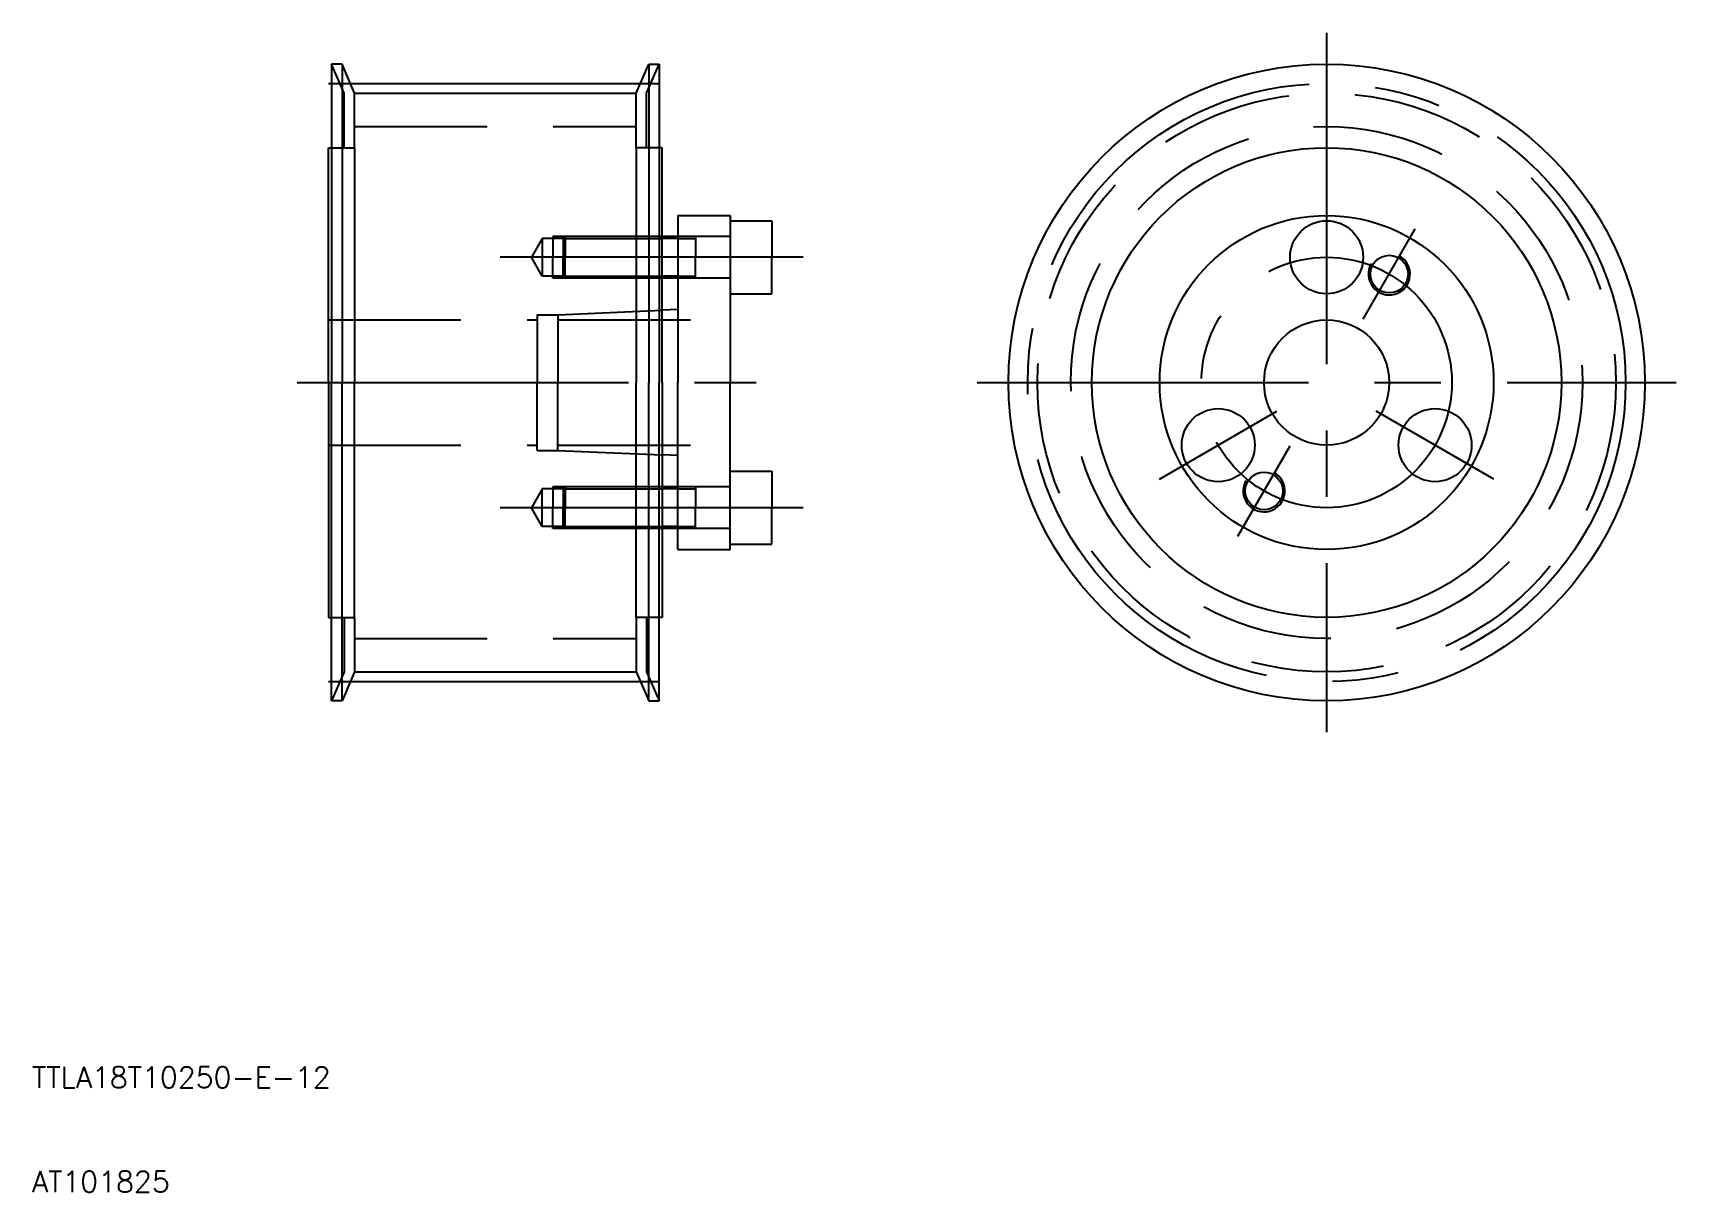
# Model space of a CAD drawing. Extents: x 94 to 251, y 100 to 211.
import ezdxf

# ---------------------------------------------------------------- set-up
doc = ezdxf.new("R2010")
doc.units = 0
doc.linetypes.add('CENTER', pattern=[50.8, 31.75, -6.35, 6.35, -6.35])
doc.linetypes.add('DASHED', pattern=[19.05, 12.7, -6.35])
doc.layers.get('0').update_dxf_attribs({"linetype": 'CONTINUOUS'})
doc.layers.add('CENTER', color=1, linetype='CENTER')
doc.styles.get("Standard").update_dxf_attribs({"font": 'txt.shx'})

msp = doc.modelspace()

# ---------------------------------------------------------------- linework, layer by layer
for p, q in [((123.26, 208.06), (122.26, 208.06)), ((122.26, 208.06), (122.26, 177.56)), ((124.46, 205.29), (123.26, 208.06)), ((123.26, 208.06), (123.26, 177.56)), ((151.46, 205.29), (152.66, 208.06)), ((152.66, 208.06), (153.66, 208.06)), ((152.66, 208.06), (152.66, 177.56)), ((153.66, 208.06), (153.66, 177.56)), ((124.46, 200.06), (124.46, 205.29)), ((124.46, 205.29), (151.46, 205.29)), ((151.46, 200.06), (151.46, 205.29)), ((121.96, 200.06), (122.26, 200.06)), ((121.96, 177.56), (121.96, 200.06)), ((124.46, 200.06), (124.46, 177.56)), ((151.46, 200.06), (151.46, 177.56)), ((153.96, 200.06), (153.66, 200.06)), ((153.96, 177.56), (153.96, 200.06)), ((155.46, 193.56), (160.46, 193.56)), ((155.46, 193.56), (155.46, 191.56)), ((160.46, 193.56), (160.46, 193.06)), ((160.46, 193.06), (160.46, 186.06)), ((160.46, 193.06), (164.46, 193.06)), ((164.46, 193.06), (164.46, 189.56)), ((155.46, 191.56), (153.96, 191.56)), ((155.46, 191.56), (155.46, 187.56)), ((164.46, 186.06), (164.46, 189.56)), ((155.46, 187.56), (153.96, 187.56)), ((155.46, 187.56), (155.46, 184.56)), ((160.46, 186.06), (160.46, 177.56)), ((160.46, 186.06), (164.46, 186.06)), ((155.46, 184.56), (153.96, 184.5)), ((155.46, 184.56), (155.46, 177.56)), ((121.96, 177.56), (121.96, 155.06)), ((122.26, 147.06), (122.26, 177.56)), ((123.26, 147.06), (123.26, 177.56)), ((124.46, 155.06), (124.46, 177.56)), ((151.46, 155.06), (151.46, 177.56)), ((152.66, 147.06), (152.66, 177.56)), ((153.66, 147.06), (153.66, 177.56)), ((153.96, 177.56), (153.96, 155.06)), ((155.46, 170.56), (155.46, 177.56)), ((160.46, 169.06), (160.46, 177.56)), ((155.46, 170.56), (153.96, 170.63)), ((155.46, 167.56), (155.46, 170.56)), ((160.46, 162.06), (160.46, 169.06)), ((160.46, 169.06), (164.46, 169.06)), ((164.46, 169.06), (164.46, 165.56)), ((155.46, 167.56), (153.96, 167.56)), ((155.46, 163.56), (155.46, 167.56)), ((164.46, 162.06), (164.46, 165.56)), ((155.46, 163.56), (153.96, 163.56)), ((155.46, 161.56), (155.46, 163.56)), ((155.46, 161.56), (160.46, 161.56)), ((160.46, 162.06), (164.46, 162.06)), ((160.46, 161.56), (160.46, 162.06)), ((121.96, 155.06), (122.26, 155.06)), ((124.46, 155.06), (124.46, 149.84)), ((151.46, 155.06), (151.46, 149.84)), ((153.96, 155.06), (153.66, 155.06)), ((124.46, 149.84), (123.26, 147.06)), ((124.46, 149.84), (151.46, 149.84)), ((151.46, 149.84), (152.66, 147.06)), ((123.26, 147.06), (122.26, 147.06)), ((152.66, 147.06), (153.66, 147.06))]:
    msp.add_line(p, q)
at = {"color": 3, "linetype": 'DASHED'}
for p, q in [((123.46, 205.29), (122.26, 208.06)), ((152.46, 205.29), (153.66, 208.06)), ((123.46, 200.06), (123.46, 205.29)), ((152.46, 200.06), (152.46, 205.29)), ((124.46, 202.09), (151.46, 202.09)), ((122.26, 200.06), (124.46, 200.06)), ((153.66, 200.06), (151.46, 200.06)), ((142.46, 191.36), (141.42, 189.56)), ((144.46, 191.36), (142.46, 191.36)), ((142.46, 191.36), (142.46, 187.76)), ((144.66, 191.56), (143.46, 191.56)), ((143.46, 191.56), (143.46, 189.56)), ((144.66, 191.56), (144.46, 191.36)), ((144.46, 191.36), (153.96, 191.36)), ((144.46, 191.36), (144.46, 189.56)), ((153.96, 191.56), (144.66, 191.56)), ((144.66, 191.56), (144.66, 189.56)), ((160.46, 191.56), (155.46, 191.56)), ((155.46, 191.36), (157.13, 191.36)), ((157.13, 191.56), (157.13, 189.56)), ((142.46, 187.76), (141.42, 189.56)), ((143.46, 187.56), (143.46, 189.56)), ((144.46, 187.76), (144.46, 189.56)), ((144.66, 187.56), (144.66, 189.56)), ((157.13, 187.56), (157.13, 189.56)), ((144.46, 187.76), (142.46, 187.76)), ((144.66, 187.56), (143.46, 187.56)), ((144.46, 187.76), (153.96, 187.76)), ((144.66, 187.56), (144.46, 187.76)), ((153.96, 187.56), (144.66, 187.56)), ((155.46, 187.76), (157.13, 187.76)), ((160.46, 187.56), (155.46, 187.56)), ((143.96, 184.06), (153.96, 184.5)), ((121.96, 183.56), (141.96, 183.56)), ((141.96, 184.06), (141.96, 177.56)), ((141.96, 184.06), (143.96, 184.06)), ((143.96, 184.06), (143.96, 177.56)), ((143.96, 183.56), (160.46, 183.56)), ((141.96, 171.06), (141.96, 177.56)), ((143.96, 171.06), (143.96, 177.56)), ((121.96, 171.56), (141.96, 171.56)), ((141.96, 171.06), (143.96, 171.06)), ((143.96, 171.56), (160.46, 171.56)), ((143.96, 171.06), (153.96, 170.63)), ((142.46, 167.36), (141.42, 165.56)), ((144.46, 167.36), (142.46, 167.36)), ((142.46, 163.76), (142.46, 167.36)), ((144.66, 167.56), (143.46, 167.56)), ((143.46, 167.56), (143.46, 165.56)), ((144.66, 167.56), (144.46, 167.36)), ((144.46, 167.36), (153.96, 167.36)), ((144.46, 167.36), (144.46, 165.56)), ((153.96, 167.56), (144.66, 167.56)), ((144.66, 167.56), (144.66, 165.56)), ((160.46, 167.56), (155.46, 167.56)), ((155.46, 167.36), (157.13, 167.36)), ((157.13, 167.56), (157.13, 165.56)), ((142.46, 163.76), (141.42, 165.56)), ((143.46, 163.56), (143.46, 165.56)), ((144.46, 163.76), (144.46, 165.56)), ((144.66, 163.56), (144.66, 165.56)), ((157.13, 163.56), (157.13, 165.56)), ((144.46, 163.76), (142.46, 163.76)), ((144.66, 163.56), (143.46, 163.56)), ((144.46, 163.76), (153.96, 163.76)), ((144.66, 163.56), (144.46, 163.76)), ((153.96, 163.56), (144.66, 163.56)), ((155.46, 163.76), (157.13, 163.76)), ((160.46, 163.56), (155.46, 163.56)), ((122.26, 155.06), (124.46, 155.06)), ((123.46, 155.06), (123.46, 149.84)), ((153.66, 155.06), (151.46, 155.06)), ((152.46, 155.06), (152.46, 149.84)), ((124.46, 153.04), (151.46, 153.04)), ((123.46, 149.84), (122.26, 147.06)), ((152.46, 149.84), (153.66, 147.06))]:
    msp.add_line(p, q, dxfattribs=at)
at = {"color": 3}
for p, q in [((155.46, 191.36), (153.96, 191.36)), ((155.46, 187.76), (153.96, 187.76)), ((155.46, 167.36), (153.96, 167.36)), ((155.46, 163.76), (153.96, 163.76))]:
    msp.add_line(p, q, dxfattribs=at)
for centre, radius in [((217.63, 177.56), 30.5), ((217.63, 177.56), 22.5), ((217.63, 177.56), 16), ((217.63, 177.56), 16), ((217.63, 189.56), 3.5), ((223.63, 187.95), 1.8), ((217.63, 177.56), 6), ((207.24, 171.56), 3.5), ((228.02, 171.56), 3.5), ((211.63, 167.17), 1.8)]:
    msp.add_circle(centre, radius)
at = {"color": 3, "linetype": 'DASHED'}
for radius in [27.72, 24.52]:
    msp.add_circle((217.63, 177.56), radius, dxfattribs=at)
at = {"color": 3}
for centre in [(223.63, 187.95), (211.63, 167.17)]:
    msp.add_arc(centre, 2, 150, 62, dxfattribs=at)
at = {"layer": 'CENTER'}
for p, q in [((217.63, 211.06), (217.63, 144.06)), ((121.96, 206.21), (153.96, 206.21)), ((118.96, 177.56), (162.96, 177.56)), ((184.13, 177.56), (251.13, 177.56)), ((121.96, 148.91), (153.96, 148.91))]:
    msp.add_line(p, q, dxfattribs=at)
at = {"layer": 'CENTER', "color": 1, "linetype": 'CENTER'}
for p, q in [((221.13, 183.62), (226.13, 192.28)), ((167.46, 189.56), (138.42, 189.56)), ((201.61, 168.31), (212.86, 174.81)), ((233.65, 168.31), (222.39, 174.81)), ((209.13, 162.84), (214.13, 171.5)), ((167.46, 165.56), (138.42, 165.56))]:
    msp.add_line(p, q, dxfattribs=at)
at = {"layer": 'CENTER'}
msp.add_circle((217.63, 177.56), 28.65, dxfattribs=at)
at = {"layer": 'CENTER', "color": 1, "linetype": 'CENTER'}
msp.add_circle((217.63, 177.56), 12, dxfattribs=at)

# ---------------------------------------------------------------- texts
for s, p in [('TTLA18T10250-E-12', (93.55, 109.99)), ('AT101825', (93.55, 99.99))]:
    msp.add_text(s, height=2).set_placement(p)

doc.saveas('drawing.dxf')
